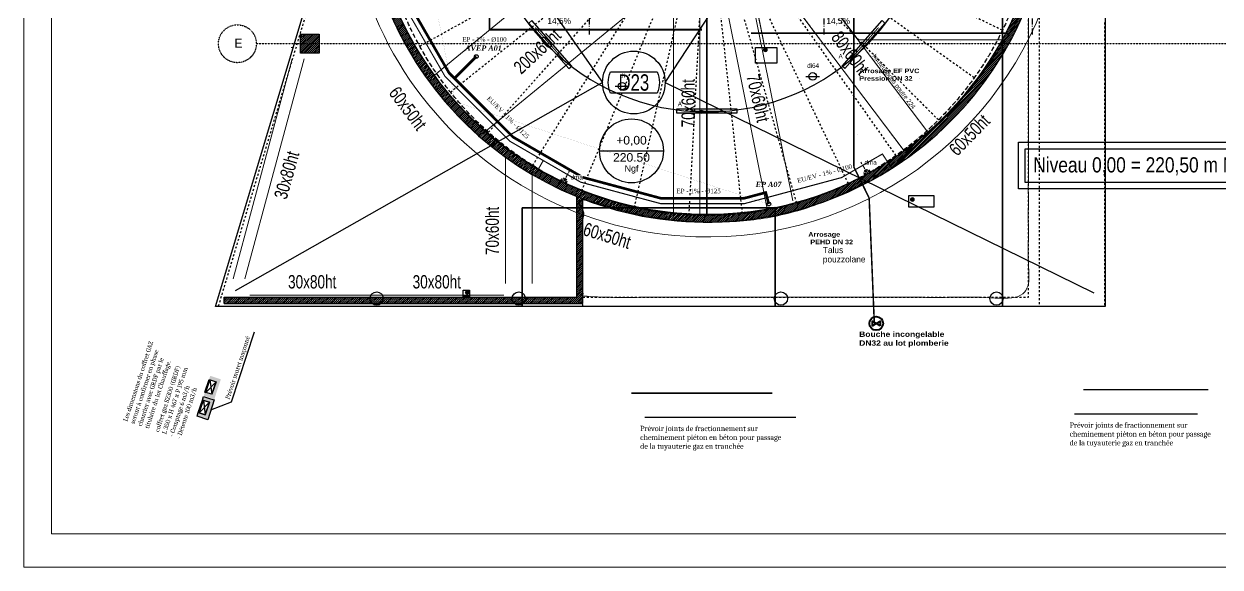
# Model space of a CAD drawing. Header units: centimetres. Extents: x -35664 to 50682, y -23001 to 23705.
# Drawn here: x 2347 to 5506, y 1881 to 3314 of the extents above; entities that cross this region are included whole.
import ezdxf
from ezdxf.enums import TextEntityAlignment as Align

# ---------------------------------------------------------------- set-up
doc = ezdxf.new("R2010")
doc.units = ezdxf.units.CM
for name, pattern in [('ACAD_ISO02W100', [15, 12, -3]), ('CACHE', [9.525, 6.35, -3.175]), ('prlm_ef', [0.165, 0.1, -0.065]), ('prlm_ep', [2.5, 1.25, -0.25, 0.25, -0.25, 0.25, -0.25]), ('prlm_eu', [2, 1.25, -0.25, 0.25, -0.25]), ('Style de ligne -1', [0.41664, 0.20828, -0.20836]), ('Style de ligne -6', [1.04164, 0.625, -0.20828, 0.06943, -0.13893]), ('VW-01', [0.41656, 0.20828, -0.20828]), ('VW-02', [0.69435, 0.48607, -0.20828])]:
    doc.linetypes.add(name, pattern=pattern)
for name, color, linetype, lineweight in [('01_linteaux', 252, 'Continuous', 20), ('01_poutres', 252, 'Continuous', 20), ('01_texte_repere', 252, 'Continuous', 20), ('01_vu étage courant', 252, 'Continuous', 20), ('B BATI-structure', 252, 'VW-01', 18), ('prlm-ELEC-CFO', 1, 'Continuous', 25), ('prlm-ELEC-SSI', 6, 'Continuous', 25), ('prlm-GAZ', 2, 'Continuous', 25), ('prlm-TELECOM', 3, 'Continuous', 25), ('prlm-ZCARTOUCHE', 181, 'Continuous', 13)]:
    doc.layers.add(name, color=color, linetype=linetype, lineweight=lineweight)
for name, color, linetype in [('01_texte', 252, 'Continuous'), ('B GÈnÈral_Hatch', 252, 'Continuous'), ('B Général', 252, 'Continuous'), ('C ANNOTATIONS-axes horizontaux', 252, 'Style de ligne -1'), ('C ANNOTATIONS-prestations', 252, 'Continuous'), ('prlm-BA', 252, 'Continuous'), ('prlm-EAU-EF', 161, 'Continuous'), ('prlm-EAU-EP', 141, 'Continuous'), ('prlm-EAU-EUEV', 25, 'Continuous'), ('prlm-GT', 242, 'Continuous'), ('prlm-MOD', 64, 'Continuous')]:
    doc.layers.add(name, color=color, linetype=linetype)
doc.layers.add('prlm-ZEROPLOT', color=254, linetype='Continuous', plot=False)
doc.styles.add('Arial', font='arial.ttf')
doc.styles.add('CEDREP', font='GILC____.TTF')
doc.styles.add('CEDTXT', font='isocp.shx')
doc.styles.add('Eurostile', font='Eurosti.TTF')
doc.styles.add('prlm-eau-ef', font='ariblk.ttf', dxfattribs={"height": 18})
doc.styles.add('prlm-eau-ep', font='timesbi.ttf', dxfattribs={"height": 18})
doc.styles.add('prlm-eau-euev', font='pala.ttf', dxfattribs={"height": 18})
doc.styles.add('prlm-elec-cfo', font='comic.ttf', dxfattribs={"height": 12})
doc.styles.add('prlm-elec-ssi', font='comic.ttf', dxfattribs={"height": 12})
doc.styles.add('prlm-mod', font='cambriaz.ttf', dxfattribs={"height": 18})
doc.styles.add('prlm-narrow', font='swissc.ttf', dxfattribs={"height": 10})
pattern_1 = [(45, (0, 0), (2.4253472, -2.6458333), [])]

# ---------------------------------------------------------------- blocks, each defined once
blk = doc.blocks.new('A 90.Groupe-9-1')
at = {"layer": 'B Général', "linetype": 'VW-01', "ltscale": 25.4}
for p, q in [((3959.4, 4520.6), (4080.2, 3987.1)), ((4103.9, 4540.7), (4133.6, 3994.6)), ((3820.3, 4476.5), (4028.9, 3970.8)), ((3690.6, 4409.6), (3981, 3946.2)), ((3573.9, 4322), (3938, 3913.8)), ((3473.6, 4216.1), (3900.9, 3874.7)), ((3392.4, 4094.8), (3871, 3830)), ((3332.8, 3961.7), (3848.9, 3780.8)), ((3296.3, 3820.4), (3835.5, 3728.7)), ((5012.3, 3576.2), (4468.9, 3638.6)), ((3296.3, 3529.6), (3835.5, 3621.4)), ((4983.5, 3433.2), (4458.2, 3585.8)), ((3332.8, 3388.4), (3848.9, 3569.2)), ((3392.4, 3255.2), (3871, 3520.1)), ((4931.1, 3297), (4438.9, 3535.5)), ((4856.7, 3171.5), (4411.5, 3489.2)), ((3473.6, 3134), (3900.9, 3475.3)), ((4762.3, 3060.3), (4376.6, 3448.1)), ((3573.9, 3028), (3938, 3436.2)), ((4650.5, 2966.5), (4335.3, 3413.5)), ((3690.6, 2940.4), (3981, 3403.9)), ((4524.6, 2892.7), (4288.9, 3386.3)), ((3820.3, 2873.6), (4028.9, 3379.2)), ((3959.4, 2829.5), (4080.2, 3362.9)), ((4103.9, 2809.4), (4133.6, 3355.5)), ((4244.9, 2813.2), (4185.6, 3356.9)), ((4388.1, 2841.2), (4238.5, 3367.2))]:
    blk.add_line(p, q, dxfattribs=at)
blk = doc.blocks.new('A 90.Groupe-10-1')
at = {"layer": 'B GÈnÈral_Hatch', "linetype": 'Continuous'}
for points in [[(4166.8, 4264.3), (4151, 4268.5), (4166.8, 4272.8)], [(3562, 3690.8), (3557.5, 3675), (3553.5, 3691)], [(4739.9, 3659.2), (4744.4, 3675), (4748.4, 3659.1)], [(4135.2, 3086.1), (4151, 3081.6), (4135, 3077.6)]]:
    blk.add_hatch(color=250, dxfattribs=at).paths.add_polyline_path(points)
at = {"layer": 'B Général', "linetype": 'VW-02', "ltscale": 25.4}
for p, q in [((4151, 4542), (4151, 3995)), ((4151, 3627.5), (4151, 3722.5)), ((3831, 3675), (3284, 3675)), ((4198.4, 3675), (4103.5, 3675)), ((5017.9, 3675), (4471, 3675)), ((4151, 3355), (4151, 2808.1))]:
    blk.add_line(p, q, dxfattribs=at)
at = {"layer": 'B Général', "linetype": 'VW-01', "ltscale": 25.4}
blk.add_line((4198.2, 4544.9), (4198, 4540.7), dxfattribs=at)
at = {"layer": 'B Général', "linetype": 'Continuous', "flags": 128}
for points in [[(4166.8, 4264.3), (4151, 4268.5), (4166.8, 4272.8)], [(3562, 3690.8), (3557.5, 3675), (3553.5, 3691)], [(4739.9, 3659.2), (4744.4, 3675), (4748.4, 3659.1)], [(4135.2, 3086.1), (4151, 3081.6), (4135, 3077.6)]]:
    blk.add_lwpolyline(points, close=True, dxfattribs=at)
at = {"layer": 'B Général', "linetype": 'VW-02', "ltscale": 25.4}
for radius in [867, 320]:
    blk.add_circle((4151, 3675), radius, dxfattribs=at)
at = {"layer": 'B Général', "linetype": 'Continuous'}
for start, end in [(90, 180), (0, 90), (180, 270), (270, 360)]:
    blk.add_arc((4151, 3675), 593.5, start, end, dxfattribs=at)
at = {"layer": 'B Général'}
blk.add_blockref('A 90.Groupe-9-1', (0, 0), dxfattribs=at)
at = {"layer": 'B Général', "char_height": 16.47, "attachment_point": 1, "line_spacing_factor": 0.894142, "style": 'Eurostile'}
for insert in [(3729.5, 4066.4), (4466.4, 4066.4), (3729.5, 3354.4), (4466.4, 3354.4)]:
    blk.add_mtext('930\\P14,5%', dxfattribs=dict(at, insert=insert))
blk = doc.blocks.new('xi.bouchearrosage')
at = {"layer": 'prlm-EAU-EF', "color": 0, "linetype": 'ByBlock', "lineweight": 40}
blk.add_lwpolyline([(6, 20), (0.3, 10.4), (0.3, 9.6), (6, 0), (-6, 0), (-0.3, 9.6), (-0.3, 10.4), (-6, 20)], close=True, dxfattribs=at)
blk.add_circle((0, 10), 17.9, dxfattribs=at)
blk = doc.blocks.new('xi.s2300')
at = {"layer": 'prlm-MOD'}
blk.add_hatch(color=256, dxfattribs=at).paths.add_polyline_path([(17.5, 2.7), (27.5, 2.7), (27.5, -16.8), (27.5, -26.8), (-27.5, -26.8), (-27.5, -26.8), (-27.5, 2.7), (-17.5, 2.7), (-17.5, -16.8), (17.5, -16.8)])
at = {"layer": 'prlm-GAZ', "color": 20}
blk.add_lwpolyline([(-17.5, 2.7), (17.5, 2.7), (17.5, -16.8), (-17.5, -16.8), (-17.5, 0), (-17.5, 2.7), (-17.5, 0), (17.5, 0), (-17.5, -16.8), (17.5, -16.8), (-17.5, 0)], dxfattribs=at)
at = {"layer": 'prlm-MOD'}
blk.add_lwpolyline([(17.5, 2.7), (27.5, 2.7), (27.5, -16.8), (27.5, -26.8), (-27.5, -26.8), (-27.5, -26.8), (-27.5, 2.7), (-17.5, 2.7), (-17.5, -16.8), (17.5, -16.8)], close=True, dxfattribs=at)
blk.add_lwpolyline([(0, -26.8), (37, -71.9), (231, -71.9)], dxfattribs=at)
at = {"layer": 'prlm-GAZ', "color": 20, "insert": (-99.2, 97.7), "char_height": 12, "width": 268.295, "attachment_point": 1, "style": 'prlm-mod'}
blk.add_mtext('coffret gaz S2300 (GRDF)\\PL 350 x H 467 x P 195 mm\\P- Comptage 6 m3/h\\P- Détente 100 m3/h', dxfattribs=at)
at = {"layer": 'prlm-MOD', "char_height": 12, "width": 240.619, "attachment_point": 1, "style": 'prlm-mod'}
for s, insert in [('Les dimensions du coffret GAZ seront à confirmer en phase chantier avec GRDF par le titulaire du lot Chauffage.', (-99.2, 185.5)), ('Prévoir muret maçonné', (40.2, -52.9))]:
    blk.add_mtext(s, dxfattribs=dict(at, insert=insert))
blk = doc.blocks.new('xi.ep')
at = {"layer": 'prlm-EAU-EP', "color": 0, "linetype": 'ByBlock', "lineweight": -2}
blk.add_circle((0, 0), 5, dxfattribs=at)
blk = doc.blocks.new('xi.DI')
at = {"layer": 'prlm-ELEC-SSI', "color": 0, "linetype": 'ByBlock', "lineweight": -2, "flags": 128}
blk.add_lwpolyline([(-18, 0), (18, 0)], dxfattribs=at)
at = {"layer": 'prlm-ELEC-SSI', "color": 0, "linetype": 'ByBlock', "lineweight": -2}
blk.add_circle((0, 0), 10, dxfattribs=at)
blk = doc.blocks.new('xi.dma')
at = {"layer": 'prlm-ELEC-CFO', "color": 0, "linetype": 'ACAD_ISO02W100', "lineweight": 5, "flags": 128}
for points in [[(0, 0), (0, 35)], [(-20, 0), (20, 0)]]:
    blk.add_lwpolyline(points, dxfattribs=at)
at = {"layer": 'prlm-ELEC-CFO', "color": 0, "linetype": 'ByBlock', "lineweight": 5}
for radius, start, end in [(9, 145, 191.803), (6.5, 145, 199.0387), (9, 55, 125), (5, 145, 207.3745), (6.5, 55, 125), (5, 55, 125), (5, 332.6255, 35), (6.5, 340.9613, 35), (9, 348.197, 35)]:
    blk.add_arc((0, 2.4), radius, start, end, dxfattribs=at)
blk = doc.blocks.new('xi.lumA')
at = {"layer": 'prlm-ELEC-CFO', "color": 0, "linetype": 'ByBlock', "lineweight": -2, "ltscale": 50}
blk.add_lwpolyline([(-80, -5), (-80, 5), (80, 5), (80, -5)], close=True, dxfattribs=at)
at = {"layer": 'prlm-ELEC-CFO', "color": 0, "linetype": 'ByBlock', "lineweight": 5, "ltscale": 50, "const_width": 2.6}
blk.add_lwpolyline([(-60, 0), (60, 0), (60, 0)], dxfattribs=at)
blk = doc.blocks.new('xi.eu')
at = {"layer": 'prlm-EAU-EUEV', "linetype": 'ByBlock', "lineweight": -2}
h = blk.add_hatch(color=0, dxfattribs=at)
edge = h.paths.add_edge_path()
edge.add_arc((0, 0), 5, 0, 360)
at = {"layer": 'prlm-EAU-EUEV', "color": 0, "linetype": 'ByBlock', "lineweight": 5}
blk.add_circle((0, 0), 5, dxfattribs=at)
blk = doc.blocks.new('A 90.A$C29DF6A38')
at = {"layer": '01_linteaux', "color": 0}
for points in [[(35.1, 983), (-89, 983.6), (-89.2, 958.6), (35, 958)], [(-19.4, 814.1), (-122.6, 814.1), (-122.6, 794.1), (-19.4, 794.1)]]:
    blk.add_lwpolyline(points, close=True, dxfattribs=at)
at = {"layer": '01_linteaux', "color": 0, "ltscale": 3}
for points in [[(-1004, 655.5), (-1004.2, 666.2)], [(-684, 15.6), (-683.6, -531.4)], [(-772.6, -1710.2), (-772.6, -1159)], [(-524.5, -1700.7), (-632.2, -1167)], [(-457.3, -1679.9), (-564.7, -1148)], [(-702.6, -1714.5), (-702.6, -1170.8)], [(-1215.6, -1897.5), (-1215.6, -1564.5)], [(-1145.6, -1897.5), (-1145.6, -1610)], [(-1220.6, -1928), (-1891.1, -1928)], [(-1220.6, -1958), (-1891.1, -1958)]]:
    blk.add_lwpolyline(points, dxfattribs=at)
blk.add_lwpolyline([(-364, -851.3), (-364, -1149.8), (-284.5, -1255), (96.2, -1255, -0.002493), (96.2, -1255, 1.802774)], format="xyb", dxfattribs=at)
at = {"layer": '01_poutres', "color": 0}
for points in [[(-1045, 670.8, -0.170773), (-261.5, 1015.2, -0.160915)], [(-261.5, 1015.2, -0.009735), (-211.3, 1018), (370, 1018)], [(-1004, 627, -0.170773), (-256.9, 955.3, -0.170773)], [(-256.9, 955.3, -0.009512), (-210.2, 958), (370, 958)], [(-1597.3, -559.5), (-1379.3, 159.8, -0.120091), (-1045, 670.8, -0.120091)], [(-1539.8, -576.9), (-1322.3, 141, -0.119809), (-1004, 627, -0.119809)]]:
    blk.add_lwpolyline(points, format="xyb", dxfattribs=at)
blk.add_lwpolyline([(370, 958), (370, 1018)], dxfattribs=at)
at = {"layer": '01_poutres', "color": 0, "ltscale": 3}
for points in [[(-967.2, -688), (-1516.9, -482.3)], [(-1009.3, -800.4), (-1546, -599.5)], [(-1004, -824.7), (-1574.6, -824.7)], [(-1004, -894.7), (-1571.8, -894.7)], [(-971.6, -993), (-1403.9, -1348)], [(-447.2, -1039.9), (-100.6, -1498.1)], [(-507, -1091.8), (-163.3, -1547.9)], [(190.2, -1098.1), (226.8, -1098.1)], [(-830.7, -1136.1), (-1276.9, -1502.6)]]:
    blk.add_lwpolyline(points, dxfattribs=at)
for centre, radius, start, end in [((-683.4, -823.4), 951.3, 163.9406, 268.1773), ((-683.4, -823.4), 891.3, 163.9406, 268.1773), ((-682, -826.1), 948.7, 268.09, 343.34), ((-682, -826.1), 888.7, 268.09, 340.5629)]:
    blk.add_arc(centre, radius, start, end, dxfattribs=at)
at = {"layer": '01_texte', "color": 0}
for p, q in [((-1253.5, 178.1), (-1073.5, 178.1)), ((-1408.9, -151.6), (-1228.9, -151.6)), ((-1731.8, -235), (-1551.8, -235)), ((-888.3, -767.8), (-708.3, -767.8)), ((-967.6, -1547.6), (-798.8, -1547.6)), ((-939.4, -1547.6), (-826.9, -1547.6))]:
    blk.add_line(p, q, dxfattribs=at)
for points in [[(-481.5, 682.6), (350.1, 959), (350.1, 959)], [(-646.8, 682.6), (-1360.3, 15)], [(-984, 634.2), (-646.8, 682.6)], [(-481.5, 682.6), (165, 383)], [(-1147.3, -140.9), (-1359.7, 15.6)], [(-977, -140.9), (-683.5, 15.4)], [(-1147.3, -140.9), (-1526, -531.4)], [(-977, -140.9), (-690.4, -526.9)], [(-1532.1, -551.4), (-959.7, -1367.3)], [(-794.4, -1367.3), (-397.7, -763.8)], [(-959.7, -1367.3), (-1930.1, -1917)], [(-794.4, -1367.3), (338.2, -1922)]]:
    blk.add_lwpolyline(points, dxfattribs=at)
for points in [[(-625.7, 710.7), (-502.6, 710.7, -0.21739), (-502.6, 654.5), (-625.7, 654.5, -0.21739), (-625.7, 710.7, 24.041595)], [(-227.9, -543.1), (-104.8, -543.1, -0.21739), (-104.8, -599.3), (-227.9, -599.3, -0.21739), (-227.9, -543.1, 24.041595)], [(-938.6, -1339.2), (-815.5, -1339.2, -0.21739), (-815.5, -1395.4), (-938.6, -1395.4, -0.21739), (-938.6, -1339.2, 24.041595)]]:
    blk.add_lwpolyline(points, format="xyb", dxfattribs=at)
for centre, radius in [((-564.2, 682.6), 82.7), ((-1163.5, 178.1), 90), ((-1318.9, -151.6), 90), ((-1059.7, -140.9), 82.7), ((-684, -124.6), 90), ((-1641.8, -235), 90), ((-166.4, -571.2), 82.7), ((-798.3, -767.8), 90), ((-877, -1367.3), 82.7), ((-883.2, -1547.6), 84.4)]:
    blk.add_circle(centre, radius, dxfattribs=at)
at = {"layer": '01_vu étage courant', "color": 0, "linetype": 'CACHE'}
for p, q in [((-1414.1, -67), (-1349.9, 146.9)), ((-1553.5, -531.4), (-1414.1, -67)), ((-1553.5, -531.4), (-1630.7, -788.6))]:
    blk.add_line(p, q, dxfattribs=at)
at = {"layer": '01_vu étage courant', "color": 0}
for p, q in [((-1349.9, 146.9), (-1349.9, 147.1)), ((-1634.3, -800.6), (-1776.8, -1275.2)), ((-1782, -1275), (-1776.8, -1275.2)), ((-1935.8, -1885), (-1779.2, -1305)), ((-1904.7, -1885), (-1748.1, -1305))]:
    blk.add_line(p, q, dxfattribs=at)
at = {"layer": '01_texte', "color": 0}
for s, height, style, p in [('f:220.50', 25, 'CEDTXT', (-565.3, 730.6)), ('D23', 43.2, 'CEDREP', (-564.2, 682.6)), ('b:220.43', 25, 'CEDTXT', (-562.5, 636.7)), ('D23', 43.2, 'CEDREP', (-1059.7, -140.9)), ('D23', 43.2, 'CEDREP', (-166.4, -571.2)), ('rampe', 25, 'CEDTXT', (-164.7, -617.1)), ('D23', 43.2, 'CEDREP', (-877, -1367.3))]:
    blk.add_text(s, height=height, dxfattribs=dict(at, style=style)).set_placement(p, align=Align.MIDDLE_CENTER)
at = {"layer": '01_texte', "color": 0, "attachment_point": 2}
for s, insert, char_height, rotation, line_spacing_factor, style in [('-0,25', (-1163, 210.5), 21.15, 0, 0.895453, 'Eurostile'), ('220.25\\PNgf', (-1163.5, 174.2), 21.15, 0, 0.895453, 'Eurostile'), ('-0,33', (-724.6, -124.6), 21.15, 90, 0.895453, 'Eurostile'), ('220.17\\PNgf', (-673.7, -124.6), 21.15, 90, 0.895453, 'Eurostile'), ('-0,13', (-1318.9, -124.1), 21.15, 0, 0.895453, 'Eurostile'), ('220.37\\PNgf', (-1318.9, -155.5), 21.15, 0, 0.895453, 'Eurostile'), ('-0,18', (-1641.4, -202.5), 21.15, 0, 0.895453, 'Eurostile'), ('220.32\\PNgf', (-1641.8, -238.9), 21.15, 0, 0.895453, 'Eurostile'), ('-0,15', (-798.3, -740.3), 21.15, 0, 0.895453, 'Eurostile'), ('220.35\\PNgf', (-798.3, -771.8), 21.15, 0, 0.895453, 'Eurostile'), ('+0,00', (-883.2, -1508.2), 22.76, 0, 0.958078, 'Arial'), ('220.50', (-883.2, -1553.5), 22.76, 0, 0.958078, 'Arial'), ('Ngf', (-883.2, -1585.4), 17.07, 0, 0.958078, 'Arial')]:
    blk.add_mtext(s, dxfattribs=dict(at, insert=insert, char_height=char_height, rotation=rotation, line_spacing_factor=line_spacing_factor, style=style))
at = {"layer": '01_texte_repere', "color": 0, "char_height": 35, "width": 164.804, "attachment_point": 8, "style": 'CEDREP'}
for s, insert, rotation in [('60x50ht ', (27.3, 1035.2), 0.6471), ('60x50ht ', (-578.1, 980.8), 21.8897), ('60x50ht ', (-961.2, 805.1), 35.4199), ('60x50ht ', (-1233.9, 491.1), 57.5491), ('60x50ht ', (-1411.8, 127), 69.2328), ('60x50ht ', (-1627.7, -645.1), 78.0956), ('120x70ht ', (-1254.5, -667.1), 339.3145), ('200x60ht ', (-1120, -1297.6), 42.8164), ('80x60ht ', (-319.6, -1300), 306.9948), ('70x60ht ', (-715.7, -1421.8), 90), ('70x60ht ', (-566.3, -1412.6), 283.004), ('60x50ht ', (-1488.2, -1446.4), 306.9218), ('60x50ht ', (22.2, -1518.3), 45.5959), ('30x80ht ', (-1776.7, -1616.4), 74.3321), ('70x60ht ', (-1233, -1758.9), 90), ('60x50ht ', (-952.8, -1788.4), 342.9019)]:
    blk.add_mtext(s, dxfattribs=dict(at, insert=insert, rotation=rotation))
for s, insert in [('70x70ht ', (-1275, -818.8)), ('30x80ht ', (-1726.6, -1911.1)), ('30x80ht ', (-1397.5, -1911.1))]:
    blk.add_mtext(s, dxfattribs=dict(at, insert=insert))

msp = doc.modelspace()

# ---------------------------------------------------------------- hatches: boundary and pattern name
at = {"layer": 'B GÈnÈral_Hatch', "linetype": 'Continuous'}
h = msp.add_hatch(dxfattribs=at)
h.set_pattern_fill('50_BETON', color=256, style=0, pattern_type=2)
h.set_pattern_definition(pattern_1)
edge = h.paths.add_edge_path()
edge.add_line((5019.962, 3428.339), (4999.962, 3431.428))
edge.add_arc((4150.95, 3701.724), 891, 282.059505, 342.340299, ccw=False)
edge.add_line((4337.105, 2830.388), (4337.105, 2830.388))
edge.add_arc((4150.95, 3701.724), 891, 221.77871, 282.059505, ccw=False)
edge.add_line((3486.511, 3108.091), (3486.511, 3108.091))
edge.add_arc((4150.95, 3701.724), 891, 161.497915, 221.77871, ccw=False)
edge.add_line((3306.004, 3984.474), (3306.004, 3984.474))
edge.add_line((3306.004, 3984.474), (3286.945, 3990.543))
edge.add_arc((4150.95, 3701.724), 911, 161.516326, 221.85647)
edge.add_arc((4150.95, 3701.724), 911, 221.85647, 282.196613)
edge.add_arc((4150.95, 3701.724), 911, 282.196613, 342.536757)
h = msp.add_hatch(dxfattribs=at)
h.set_pattern_fill('50_BETON', color=256, style=0, pattern_type=2)
h.set_pattern_definition(pattern_1)
h.paths.add_polyline_path([(3077.078, 3286.389), (3127.078, 3286.389), (3127.078, 3236.389), (3077.078, 3236.389)])
h = msp.add_hatch(dxfattribs=at)
h.set_pattern_fill('50_BETON', color=256, style=0, pattern_type=2)
h.set_pattern_definition(pattern_1)
h.paths.add_polyline_path([(3823.047, 2851.783), (3807.047, 2858.13), (3807.047, 2592.403), (3823.047, 2576.403)])
h = msp.add_hatch(dxfattribs=at)
h.set_pattern_fill('50_BETON', color=256, style=0, pattern_type=2)
h.set_pattern_definition(pattern_1)
h.paths.add_polyline_path([(3823.047, 2576.403), (3807.047, 2592.403), (2875.912, 2592.403), (2875.912, 2576.403)])
at = {"layer": 'prlm-MOD'}
msp.add_hatch(color=256, dxfattribs=at).paths.add_polyline_path([(2835.792, 2375.711), (2838.903, 2385.215), (2857.436, 2379.149), (2866.939, 2376.038), (2849.83, 2323.767), (2849.83, 2323.767), (2821.794, 2332.944), (2824.905, 2342.448), (2843.437, 2336.382), (2854.325, 2369.645)])

# ---------------------------------------------------------------- linework, layer by layer
at = {"layer": 'B BATI-structure'}
for p, q in [((4387.769, 3486.51), (4734.354, 3028.33)), ((4327.995, 3434.625), (4671.624, 2978.529))]:
    msp.add_line(p, q, dxfattribs=at)
at = {"layer": 'B Général', "linetype": 'Style de ligne -6', "ltscale": 25.4}
for p, q in [((3840.951, 3286.065), (3840.951, 5821.065)), ((3840.951, 3286.065), (3840.951, 5821.065)), ((4460.948, 3285.43), (4460.948, 5820.43)), ((4460.948, 3285.43), (4460.948, 5820.43)), ((5010.965, 3285.389), (5010.965, 5820.389)), ((5010.965, 3285.389), (5010.965, 5820.389))]:
    msp.add_line(p, q, dxfattribs=at)
at = {"layer": 'B Général', "linetype": 'VW-01', "ltscale": 25.4}
for p, q in [((3534.106, 4813.388), (2860.209, 2568.403)), ((5201.041, 3317.389), (5201.041, 2568.403)), ((3823.047, 2568.498), (3823.047, 2592.403)), ((5201.041, 2568.403), (2860.209, 2568.403))]:
    msp.add_line(p, q, dxfattribs=at)
at = {"layer": 'B Général', "linetype": 'Continuous'}
for p, q in [((4150.95, 2810.724), (4150.95, 3676.224)), ((4150.95, 3355.028), (4150.95, 2810.724)), ((3807.047, 2592.403), (3807.047, 2858.13)), ((3823.047, 2576.403), (3823.047, 2851.783)), ((2875.912, 2592.403), (3807.047, 2592.403)), ((2875.912, 2576.403), (2875.912, 2592.403)), ((2875.912, 2576.403), (3823.047, 2576.403))]:
    msp.add_line(p, q, dxfattribs=at)
at = {"layer": 'B Général', "linetype": 'Continuous', "lineweight": 18}
for p, q in [((3807.047, 2592.403), (3807.047, 2858.13)), ((3823.047, 2576.403), (3823.047, 2851.783)), ((2875.912, 2592.403), (3807.047, 2592.403)), ((2875.912, 2576.403), (3823.047, 2576.403))]:
    msp.add_line(p, q, dxfattribs=at)
at = {"layer": 'B Général', "linetype": 'VW-01', "ltscale": 25.4, "flags": 128}
msp.add_lwpolyline([(3823.047, 2592.403), (4999.96, 2592.403), (4999.96, 3517.389), (5028.465, 3517.389), (5028.465, 2568.498)], dxfattribs=at)
at = {"layer": 'B Général', "linetype": 'Continuous', "flags": 128}
msp.add_lwpolyline([(3077.078, 3286.389), (3127.078, 3286.389), (3127.078, 3236.389), (3077.078, 3236.389)], close=True, dxfattribs=at)
at = {"layer": 'B Général'}
for centre in [(3278.672, 2588.902), (3653.92, 2588.902), (4346.442, 2588.902), (4915.965, 2588.902)]:
    msp.add_circle(centre, 17.5, dxfattribs=at)
at = {"layer": 'B Général', "linetype": 'Continuous', "lineweight": 18}
for radius, start, end in [(911, 161.516326, 342.536757), (891, 161.497915, 342.340299)]:
    msp.add_arc((4150.95, 3701.724), radius, start, end, dxfattribs=at)
at = {"layer": 'B Général', "linetype": 'Continuous'}
for radius, start, end in [(911, 161.516326, 247.820994), (891, 161.497915, 342.340299), (911, 248.903588, 342.536757)]:
    msp.add_arc((4150.95, 3701.724), radius, start, end, dxfattribs=at)
at = {"layer": 'B Général', "linetype": 'Continuous', "lineweight": 20}
msp.add_open_spline([(4999.96, 3371.416), (4568.174, 2601.786), (3823.047, 2851.783), (3823.047, 2722.093), (3823.047, 2592.403), (4411.503, 2592.403), (4999.96, 2592.403), (4999.96, 2981.91), (4999.96, 3371.416)], degree=2, knots=[0, 0, 0, 1, 1, 2, 2, 3, 3, 4, 4, 4], dxfattribs=at)
at = {"layer": 'C ANNOTATIONS-axes horizontaux'}
msp.add_line((12370.813, 3261.389), (2960.813, 3261.389), dxfattribs=at)
msp.add_line((12370.813, 3261.389), (2960.813, 3261.389), dxfattribs=at)
msp.add_circle((2910.813, 3261.389), 50, dxfattribs=at)
msp.add_circle((2910.813, 3261.389), 50, dxfattribs=at)
at = {"layer": 'prlm-EAU-EF', "color": 3, "linetype": 'prlm_ef', "ltscale": 100, "const_width": 4, "flags": 128}
for points in [[(4538.872, 3410.3), (4538.872, 2936.842)], [(4538.872, 2936.842), (4579.492, 2854.566)]]:
    msp.add_lwpolyline(points, dxfattribs=at)
at = {"layer": 'prlm-EAU-EF', "color": 4, "linetype": 'prlm_ef', "ltscale": 100, "const_width": 4, "flags": 128}
msp.add_lwpolyline([(4579.492, 2854.566), (4593.01, 2526.592)], dxfattribs=at)
at = {"layer": 'prlm-EAU-EP', "linetype": 'prlm_ep', "ltscale": 20, "const_width": 7, "flags": 128}
for points in [[(4314.388, 2838.637), (4306.289, 2868.862), (4306.289, 2868.862), (4248.008, 2853.246), (4030.886, 2853.246), (3822.864, 2908.985), (3639.505, 3014.848), (3469.657, 3184.695), (3346.63, 3397.785), (3298.711, 3576.62), (3298.711, 3792.763), (3487.165, 4496.082), (4055.086, 4496.082), (4055.086, 4541.982)], [(3541.737, 3227.52), (3484.285, 3170.068)]]:
    msp.add_lwpolyline(points, dxfattribs=at)
at = {"layer": 'prlm-EAU-EUEV', "linetype": 'prlm_eu', "ltscale": 50, "const_width": 3, "flags": 128}
for points in [[(4305.104, 3245.099), (4284.257, 3348.395), (3890.787, 3348.395), (3777.267, 3461.915), (3777.358, 3519.062), (3777.358, 4509.865), (4041.304, 4509.865), (4041.304, 4541.982)], [(3695.415, 2912.821), (3718.776, 2953.277)]]:
    msp.add_lwpolyline(points, dxfattribs=at)
at = {"layer": 'prlm-GAZ', "color": 20}
msp.add_lwpolyline([(2824.905, 2342.448), (2835.792, 2375.711), (2854.325, 2369.645), (2843.437, 2336.382), (2827.471, 2341.608), (2824.905, 2342.448), (2827.471, 2341.608), (2838.358, 2374.871), (2843.437, 2336.382), (2854.325, 2369.645), (2827.471, 2341.608)], dxfattribs=at)
at = {"layer": 'prlm-GT'}
for points in [[(4279.443, 3251.389), (4336.073, 3251.389), (4336.074, 3210.389), (4279.442, 3210.389)], [(4684.442, 2861.234), (4750.442, 2861.234), (4750.442, 2830.234), (4684.442, 2830.234)], [(3506.996, 2610.903), (3523.817, 2610.903), (3523.817, 2594.254), (3506.996, 2594.254)]]:
    msp.add_lwpolyline(points, close=True, dxfattribs=at)
at = {"layer": 'prlm-MOD'}
for points in [[(4974.258, 3001.437), (5644.568, 3001.437), (5644.568, 2878.248), (4974.258, 2878.248)], [(4991.254, 2984.44), (5627.571, 2984.44), (5627.571, 2895.244), (4991.254, 2895.244)]]:
    msp.add_lwpolyline(points, close=True, dxfattribs=at)
at = {"layer": 'prlm-MOD', "ltscale": 0.8, "const_width": 4}
for points in [[(3951.225, 2339.593), (4323.799, 2339.593)], [(5144.809, 2348.601), (5474.986, 2348.601)], [(3986.727, 2275.623), (4385.881, 2275.623)], [(5121.176, 2284.631), (5446.921, 2284.631)]]:
    msp.add_lwpolyline(points, dxfattribs=at)
at = {"layer": 'prlm-TELECOM', "linetype": 'prlm_ef', "ltscale": 300, "const_width": 5, "flags": 128}
for points in [[(3317.975, 3810.131), (3576.805, 3810.131), (3576.805, 3298.629), (4138.201, 3298.629)], [(4267.528, 3289.254), (4945.371, 3289.254)]]:
    msp.add_lwpolyline(points, dxfattribs=at)
at = {"layer": 'prlm-ZEROPLOT', "ltscale": 25}
msp.add_lwpolyline([(4931.965, 3517.389), (4931.965, 2568.403), (4331.442, 2568.403), (4331.442, 2828.226), (3662.92, 2828.226), (3662.92, 2568.403), (2853.201, 2568.403), (3148.106, 3550.389)], dxfattribs=at)
at = {"layer": 'prlm-ZEROPLOT'}
for points in [[(4931.965, 3517.389), (5203.041, 3517.389), (5203.041, 2568.403), (4931.965, 2568.403)], [(3662.92, 2828.226), (4331.442, 2828.226), (4331.442, 2568.403), (3662.92, 2568.403)]]:
    msp.add_lwpolyline(points, close=True, dxfattribs=at)

# ---------------------------------------------------------------- block references
at = {"layer": 'B Général'}
msp.add_blockref('A 90.Groupe-10-1', (0, 0), dxfattribs=at)
at = {"layer": 'prlm-EAU-EF', "color": 3, "rotation": 270.0000000000042}
msp.add_blockref('xi.bouchearrosage', (4588.188, 2523.459), dxfattribs=at)
at = {"layer": 'prlm-EAU-EP'}
for p in [(3541.737, 3227.52), (4314.388, 2838.637)]:
    msp.add_blockref('xi.ep', p, dxfattribs=at)
at = {"layer": 'prlm-EAU-EUEV', "xscale": -1, "rotation": 270}
for p in [(4305.104, 3245.099), (3517.796, 2605.217)]:
    msp.add_blockref('xi.eu', p, dxfattribs=at)
at = {"layer": 'prlm-EAU-EUEV', "rotation": 3.142116762579025}
msp.add_blockref('xi.eu', (4693.535, 2850.378), dxfattribs=at)
at = {"layer": 'prlm-ELEC-CFO', "xscale": -1, "rotation": 131.2938408834045}
msp.add_blockref('xi.lumA', (3737.263, 3259.075), dxfattribs=at)
at = {"layer": 'prlm-ELEC-SSI', "rotation": 0.001060557933219683}
for p in [(4430.381, 3175.187), (3926.81, 3149.258)]:
    msp.add_blockref('xi.DI', p, dxfattribs=at)
at = {"layer": 'prlm-MOD', "rotation": 71.87583892376703}
msp.add_blockref('xi.s2300', (2815.542, 2303.866), dxfattribs=at)

# ---------------------------------------------------------------- texts
at = {"layer": 'B Général', "insert": (4457.129, 2725.41), "char_height": 16.471, "attachment_point": 1, "line_spacing_factor": 0.894142, "style": 'Eurostile'}
msp.add_mtext('Talus\\Ppouzzolane', dxfattribs=at)
at = {"layer": 'C ANNOTATIONS-axes horizontaux', "insert": (2902.894, 3274.512), "char_height": 23.53, "attachment_point": 1, "line_spacing_factor": 0.894142, "style": 'Eurostile'}
msp.add_mtext('E', dxfattribs=at)
msp.add_mtext('E', dxfattribs=at)
at = {"layer": 'C ANNOTATIONS-prestations', "insert": (4649.993, 3165.56), "char_height": 11.765, "width": 217.59975, "attachment_point": 2, "rotation": 307.105332, "line_spacing_factor": 0.894142, "style": 'Eurostile'}
msp.add_mtext('hauteur sous poutre 224 ', dxfattribs=at)
at = {"layer": 'prlm-EAU-EF', "color": 3, "linetype": 'prlm_ef', "ltscale": 100, "insert": (4553.355, 3195.778), "char_height": 12, "width": 163.14903, "attachment_point": 1, "style": 'prlm-eau-ef'}
msp.add_mtext('Arrosage EF PVC Pression DN 32', dxfattribs=at)
at = {"layer": 'prlm-EAU-EF', "color": 4, "linetype": 'prlm_ef', "ltscale": 100, "insert": (4418.718, 2764.418), "char_height": 12, "width": 163.14903, "attachment_point": 1, "style": 'prlm-eau-ef'}
msp.add_mtext('Arrosage\\P PEHD DN 32', dxfattribs=at)
at = {"layer": 'prlm-EAU-EF', "color": 3, "insert": (4553.206, 2502.041), "char_height": 14, "width": 254.5323, "attachment_point": 1, "style": 'prlm-eau-ef'}
msp.add_mtext('Bouche incongelable DN32 au lot plomberie', dxfattribs=at)
at = {"layer": 'prlm-EAU-EP', "attachment_point": 1}
for s, insert, char_height, width, style in [('EP - 1% - %%C100', (3504.898, 3278.874), 12, 151.08592, 'prlm-eau-euev'), ('EP - 1% - %%C125', (4070.468, 2878.871), 12, 151.08592, 'prlm-eau-euev'), ('EP A07', (4279.615, 2897.125), 14, 86.19473, 'prlm-eau-ep')]:
    msp.add_mtext(s, dxfattribs=dict(at, insert=insert, char_height=char_height, width=width, style=style))
at = {"layer": 'prlm-EAU-EP', "linetype": 'prlm_ep', "ltscale": 20, "insert": (3512.273, 3256.808), "char_height": 14, "width": 115.804, "attachment_point": 1, "style": 'prlm-eau-ep'}
msp.add_mtext('AVEP A01', dxfattribs=at)
at = {"layer": 'prlm-EAU-EUEV', "char_height": 12, "width": 190.75651, "attachment_point": 1, "style": 'prlm-eau-euev'}
for s, insert, rotation in [('EU/EV - 1% - %%C125', (3577.137, 3124.307), 315), ('EU/EV - 1% - %%C100', (4388.024, 2905.541), 15)]:
    msp.add_mtext(s, dxfattribs=dict(at, insert=insert, rotation=rotation))
at = {"layer": 'prlm-MOD', "insert": (5012.967, 2961.835), "char_height": 40, "attachment_point": 1, "style": 'prlm-narrow'}
msp.add_mtext_dynamic_manual_height_columns('Niveau 0,00 = 220,50 m NGF', width=614.6045, gutter_width=50, heights=[0], dxfattribs=at)
at = {"layer": 'prlm-MOD', "char_height": 14, "width": 388.15832, "attachment_point": 1, "style": 'prlm-mod'}
for insert in [(3974.738, 2253.287), (5109.186, 2262.296)]:
    msp.add_mtext('Prévoir joints de fractionnement sur cheminement piéton en béton pour passage de la tuyauterie gaz en tranchée', dxfattribs=dict(at, insert=insert))

# ---------------------------------------------------------------- next in the draw order: texts
at = {"layer": 'prlm-ELEC-CFO', "lineweight": 20, "char_height": 12, "attachment_point": 2, "line_spacing_factor": 0.8, "style": 'prlm-elec-cfo', "bg_fill": 3, "box_fill_scale": 0.95, "bg_fill_color": 256, "bg_fill_transparency": 0}
for s, insert in [('A', (4504.236, 3234.524)), ('A', (4079.409, 3108.309)), ('dma', (4583.342, 2954.407)), ('dma', (3806.893, 2915.212))]:
    msp.add_mtext(s, dxfattribs=dict(at, insert=insert))
at = {"layer": 'prlm-ELEC-SSI', "lineweight": 20, "char_height": 12, "attachment_point": 2, "rotation": 0.001061, "line_spacing_factor": 0.8, "style": 'prlm-elec-ssi', "bg_fill": 3, "box_fill_scale": 0.95, "bg_fill_color": 256, "bg_fill_transparency": 0}
for s, insert in [('{di64}', (4431.531, 3209.63)), ('di', (3927.959, 3183.702))]:
    msp.add_mtext(s, dxfattribs=dict(at, insert=insert))

# ---------------------------------------------------------------- next in the draw order: linework, layer by layer
at = {"layer": 'prlm-EAU-EUEV', "linetype": 'prlm_eu', "ltscale": 50, "flags": 128}
msp.add_lwpolyline([(4639.342, 2932.744, 3, 3, 0), (4614.499, 2970.501, 3, 3, 0), (4506.797, 2908.319, 3, 3, 0), (4249.823, 2839.463, 3, 3, 0), (4029.072, 2839.463, 3, 3, 0), (3817.544, 2896.142, 3, 3, 0), (3631.042, 3003.819, 3, 3, 0), (3458.628, 3176.233, 3, 3, 0), (3333.787, 3392.465, 3, 3, 0), (3284.929, 3574.806, 3, 3, 0), (3284.929, 3794.578, 3, 3, 0), (3476.589, 4509.865, 3, 3, 0), (3777.358, 4509.865, 0, 0, 0)], format="xyseb", dxfattribs=at)
at = {"layer": 'prlm-ZCARTOUCHE'}
for points in [[(2346.896, 6179.445), (12766.42, 6179.445), (12766.42, 1880.678), (2346.896, 1880.678)], [(2420.067, 6120.958), (12693.25, 6120.958), (12693.25, 1968.408), (2420.067, 1968.408)]]:
    msp.add_lwpolyline(points, close=True, dxfattribs=at)

# ---------------------------------------------------------------- next in the draw order: block references
at = {"layer": 'prlm-BA'}
msp.add_blockref('A 90.A$C29DF6A38', (4834.965, 4526.389), dxfattribs=at)
at = {"layer": 'prlm-ELEC-CFO'}
for name, p, rotation in [('xi.lumA', (4564.638, 3259.075), 228.7061591165955), ('xi.dma', (4575.983, 2918.635), 31.44002439446417), ('xi.dma', (3771.461, 2895.58), 331.8770205362246)]:
    msp.add_blockref(name, p, dxfattribs=dict(at, rotation=rotation))
at = {"layer": 'prlm-ELEC-CFO', "xscale": -1, "rotation": 180}
msp.add_blockref('xi.lumA', (4150.95, 3083.944), dxfattribs=at)

doc.saveas('drawing.dxf')
